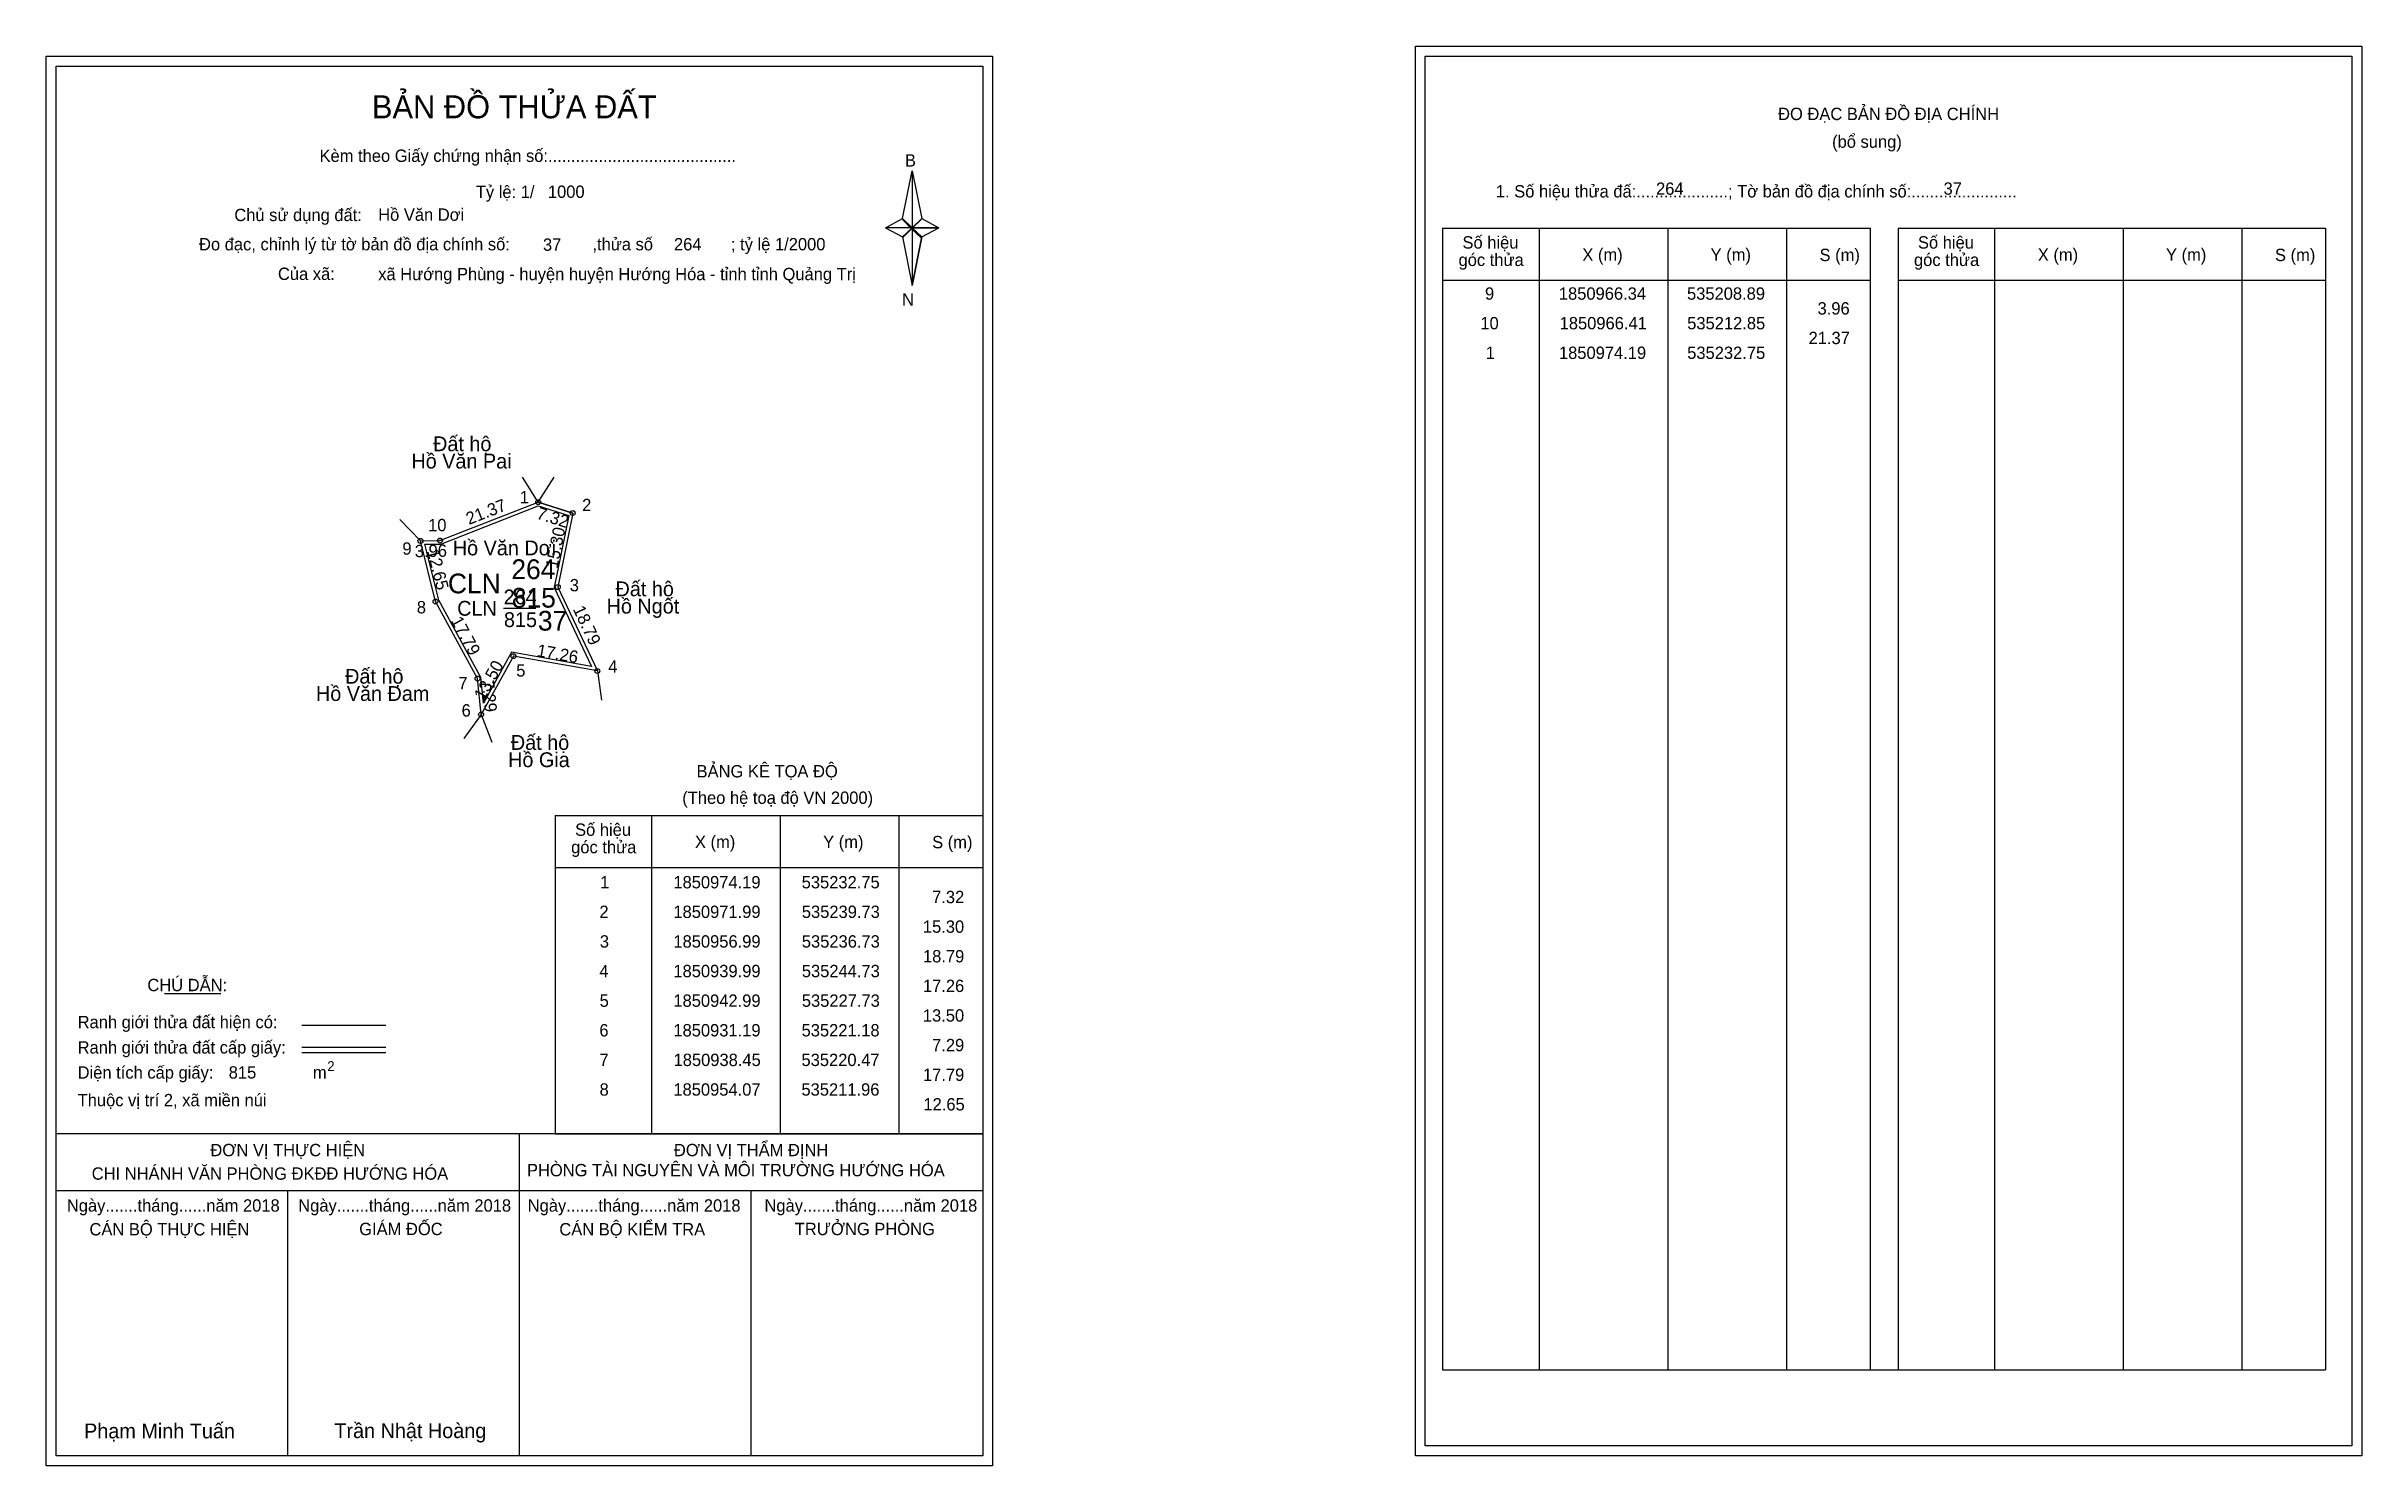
# Model space of a CAD drawing. Extents: x 535133 to 535602, y 1850779 to 1851067.
import ezdxf

# ---------------------------------------------------------------- set-up
doc = ezdxf.new("R2010")
doc.units = 0
for name, color, linetype in [('Level 1', 7, 'Continuous'), ('Level 10', 7, 'Continuous'), ('Level 11', 7, 'Continuous'), ('Level 13', 7, 'Continuous'), ('Level 2', 7, 'Continuous'), ('Level 27', 7, 'Continuous'), ('Level 3', 7, 'Continuous'), ('Level 36', 7, 'Continuous'), ('Level 4', 7, 'Continuous'), ('Level 49', 7, 'Continuous'), ('Level 5', 7, 'Continuous'), ('Level 53', 7, 'Continuous'), ('Level 55', 7, 'Continuous'), ('Level 6', 7, 'Continuous'), ('Level 63', 7, 'Continuous'), ('Level 7', 7, 'Continuous'), ('Level 9', 7, 'Continuous')]:
    doc.layers.add(name, color=color, linetype=linetype)

msp = doc.modelspace()

# ---------------------------------------------------------------- linework, layer by layer
at = {"layer": 'Level 1'}
for p, q in [((535135.11, 1851062.55), (535135.11, 1851062.55)), ((535412.43, 1851064.55), (535412.43, 1851064.55)), ((535306.53, 1851031.67), (535308.5, 1851041.31)), ((535308.5, 1851041.31), (535308.5, 1851029.79)), ((535308.5, 1851041.31), (535310.46, 1851031.67)), ((535303.08, 1851029.79), (535306.53, 1851031.67)), ((535306.53, 1851031.67), (535308.5, 1851029.79)), ((535308.35, 1851029.57), (535306.53, 1851031.45)), ((535308.5, 1851029.79), (535306.53, 1851027.95)), ((535308.35, 1851029.57), (535306.53, 1851027.73)), ((535306.53, 1851027.73), (535308.35, 1851029.57)), ((535306.53, 1851027.95), (535308.5, 1851018.09)), ((535310.32, 1851031.45), (535308.35, 1851029.57)), ((535308.35, 1851029.57), (535310.32, 1851031.45)), ((535310.32, 1851027.73), (535308.35, 1851029.57)), ((535310.46, 1851031.67), (535308.5, 1851029.79)), ((535308.5, 1851029.79), (535308.5, 1851018.09)), ((535308.5, 1851029.79), (535313.91, 1851029.79)), ((535308.5, 1851029.79), (535310.46, 1851027.95)), ((535310.46, 1851027.95), (535308.5, 1851018.09)), ((535310.46, 1851027.95), (535313.91, 1851029.79)), ((535415.96, 1851029.7), (535502.56, 1851029.7)), ((535435.55, 1850798.43), (535435.55, 1851029.7)), ((535461.62, 1850798.43), (535461.62, 1851029.7)), ((535485.6, 1851029.7), (535485.6, 1850798.43)), ((535502.56, 1851029.7), (535502.56, 1850798.43)), ((535508.22, 1851029.7), (535594.82, 1851029.7)), ((535527.81, 1850798.43), (535527.81, 1851029.7)), ((535553.88, 1850798.43), (535553.88, 1851029.7)), ((535577.85, 1851029.7), (535577.85, 1850798.43)), ((535594.82, 1851029.7), (535594.82, 1850798.43)), ((535415.96, 1851019.17), (535502.56, 1851019.17)), ((535508.22, 1851019.17), (535594.82, 1851019.17)), ((535236.2, 1850910.73), (535322.8, 1850910.73)), ((535255.79, 1850846.2), (535255.79, 1850910.73)), ((535281.86, 1850846.2), (535281.86, 1850910.73)), ((535305.83, 1850910.73), (535305.83, 1850846.2)), ((535236.2, 1850900.2), (535322.8, 1850900.2)), ((535157.02, 1850874.62), (535168.43, 1850874.62)), ((535184.89, 1850868.21), (535201.9, 1850868.21)), ((535184.89, 1850863.77), (535201.9, 1850863.77)), ((535184.89, 1850862.67), (535201.9, 1850862.67)), ((535241.93, 1850846.2), (535135.1, 1850846.2)), ((535322.8, 1850846.2), (535217.96, 1850846.2)), ((535228.95, 1850780.98), (535228.95, 1850846.2)), ((535236.2, 1850846.2), (535322.8, 1850846.2)), ((535322.8, 1850834.65), (535135.1, 1850834.65)), ((535182.03, 1850780.98), (535182.03, 1850834.65)), ((535275.88, 1850780.98), (535275.88, 1850834.65)), ((535415.96, 1850798.43), (535594.82, 1850798.43)), ((535322.8, 1850780.98), (535322.8, 1850780.98)), ((535600.13, 1850782.98), (535600.13, 1850782.98))]:
    msp.add_line(p, q, dxfattribs=at)
for points in [[(535306.53, 1851031.67), (535308.5, 1851041.31), (535308.5, 1851029.79)], [(535303.08, 1851029.79), (535306.53, 1851027.95), (535308.5, 1851029.79)], [(535308.5, 1851029.79), (535310.46, 1851031.67), (535313.91, 1851029.79)], [(535308.5, 1851029.79), (535308.5, 1851018.09), (535310.46, 1851027.95)]]:
    msp.add_lwpolyline(points, close=True, dxfattribs=at)
at = {"layer": 'Level 10'}
msp.add_line((535239.73, 1850971.99), (535232.75, 1850974.19), dxfattribs=at)
for points in [[(535208.89, 1850966.34), (535212.85, 1850966.41), (535232.75, 1850974.19), (535239.73, 1850971.99), (535236.73, 1850956.99), (535244.73, 1850939.99), (535227.73, 1850942.99), (535221.18, 1850931.19), (535220.47, 1850938.45), (535211.96, 1850954.07)], [(535209.78, 1850965.66), (535212.99, 1850965.71), (535232.77, 1850973.45), (535238.92, 1850971.51), (535236, 1850956.9), (535243.52, 1850940.91), (535227.36, 1850943.77), (535221.66, 1850933.49), (535221.15, 1850938.66), (535212.62, 1850954.33)]]:
    msp.add_lwpolyline(points, close=True, dxfattribs=at)
at = {"layer": 'Level 11'}
for centre in [(535232.75, 1850974.19), (535239.73, 1850971.99), (535208.89, 1850966.34), (535208.89, 1850966.34), (535212.85, 1850966.41), (535236.73, 1850956.99), (535211.96, 1850954.07), (535227.73, 1850942.99), (535220.47, 1850938.45), (535244.73, 1850939.99), (535221.18, 1850931.19)]:
    msp.add_circle(centre, 0.5, dxfattribs=at)
at = {"layer": 'Level 27'}
for p, q in [((535232.75, 1850974.19), (535229.59, 1850979.29)), ((535232.75, 1850974.19), (535235.97, 1850979.25)), ((535208.89, 1850966.34), (535204.75, 1850970.68)), ((535244.73, 1850939.99), (535245.54, 1850934.05)), ((535221.18, 1850931.19), (535217.71, 1850926.3)), ((535221.18, 1850931.19), (535223.36, 1850925.6))]:
    msp.add_line(p, q, dxfattribs=at)
at = {"layer": 'Level 3'}
for p, q in [((535415.96, 1851029.7), (535415.96, 1850798.43)), ((535508.22, 1851029.7), (535508.22, 1850798.43)), ((535236.2, 1850910.73), (535236.2, 1850846.2))]:
    msp.add_line(p, q, dxfattribs=at)
at = {"layer": 'Level 63'}
for points in [[(535410.43, 1851066.55), (535602.13, 1851066.55), (535602.13, 1850780.98), (535410.43, 1850780.98)], [(535133.1, 1851064.55), (535324.8, 1851064.55), (535324.8, 1850778.98), (535133.1, 1850778.98)], [(535135.1, 1851062.55), (535322.8, 1851062.55), (535322.8, 1850780.98), (535135.1, 1850780.98)], [(535412.43, 1851064.55), (535600.13, 1851064.55), (535600.13, 1850782.98), (535412.43, 1850782.98)]]:
    msp.add_lwpolyline(points, close=True, dxfattribs=at)
at = {"layer": 'Level 9'}
msp.add_line((535225.73, 1850952.69), (535232.24, 1850952.69), dxfattribs=at)

# ---------------------------------------------------------------- texts
at = {"layer": 'Level 1'}
for s, height, p in [('BẢN ĐỒ THỬA ĐẤT', 4.6657, (535199.07, 1851051.96)), ('ĐO ĐẠC BẢN ĐỒ ĐỊA CHÍNH', 2.5, (535483.91, 1851051.61)), ('(bổ sung)', 2.5, (535494.85, 1851045.99)), ('Kèm theo Giấy chứng nhận số:.........................................', 2.5, (535188.45, 1851043.13)), ('B', 2.5, (535307.04, 1851042.19)), ('1. Số hiệu thửa đấ:....................; Tờ bản đồ địa chính số:.......................', 2.5, (535426.74, 1851035.93)), ('Chủ sử dụng đất:', 2.5, (535171.19, 1851031.14)), ('Đo đạc, chỉnh lý từ tờ bản đồ địa chính số:                  ,thửa số                 ; tỷ lệ 1/2000', 2.5, (535164.04, 1851025.21)), ('Số hiệu', 2.5, (535419.98, 1851025.57)), ('Số hiệu', 2.5, (535512.24, 1851025.57)), ('góc thửa', 2.5, (535419.18, 1851022.04)), ('X (m)', 2.5, (535444.26, 1851023.09)), ('Y (m)', 2.5, (535470.24, 1851023.09)), ('S (m)', 2.5, (535492.31, 1851023.04)), ('góc thửa', 2.5, (535511.44, 1851022.04)), ('X (m)', 2.5, (535536.52, 1851023.09)), ('Y (m)', 2.5, (535562.49, 1851023.09)), ('S (m)', 2.5, (535584.57, 1851023.04)), ('Của xã:', 2.5, (535180.03, 1851019.21)), ('N', 2.5, (535306.44, 1851014.02)), ('BẢNG KÊ TỌA ĐỘ', 2.5, (535264.83, 1850918.43)), ('(Theo hệ toạ độ VN 2000)', 2.5, (535261.93, 1850913.07)), ('góc thửa', 2.5, (535239.42, 1850903.06)), ('Số hiệu', 2.5, (535240.22, 1850906.59)), ('X (m)', 2.5, (535264.5, 1850904.12)), ('Y (m)', 2.5, (535290.47, 1850904.12)), ('S (m)', 2.5, (535312.55, 1850904.07)), ('CHÚ DẪN:', 2.5, (535153.58, 1850875.12)), ('Ranh giới thửa đất hiện có:', 2.5, (535139.45, 1850867.62)), ('Ranh giới thửa đất cấp giấy:', 2.5, (535139.45, 1850862.48)), ('Diện tích cấp giấy:', 2.5, (535139.45, 1850857.4)), ('m', 2.5, (535187.11, 1850857.42)), ('2', 2, (535190.01, 1850858.93)), ('Thuộc vị trí 2, xã miền núi', 2.5, (535139.45, 1850851.8)), ('ĐƠN VỊ THỰC HIỆN', 2.5, (535166.34, 1850841.68)), ('ĐƠN VỊ THẨM ĐỊNH', 2.5, (535260.24, 1850841.68)), ('CHI NHÁNH VĂN PHÒNG ĐKĐĐ HƯỚNG HÓA', 2.5, (535142.3, 1850836.92)), ('PHÒNG TÀI NGUYÊN VÀ MÔI TRƯỜNG HƯỚNG HÓA', 2.5, (535230.47, 1850837.61)), ('Ngày.......tháng......năm 2018', 2.5, (535137.27, 1850830.45)), ('Ngày.......tháng......năm 2018', 2.5, (535184.14, 1850830.45)), ('Ngày.......tháng......năm 2018', 2.5, (535230.62, 1850830.45)), ('Ngày.......tháng......năm 2018', 2.5, (535278.58, 1850830.45)), ('CÁN BỘ THỰC HIỆN', 2.5, (535141.85, 1850825.63)), ('GIÁM ĐỐC', 2.5, (535196.49, 1850825.69)), ('CÁN BỘ KIỂM TRA', 2.5, (535237.03, 1850825.63)), ('TRƯỞNG PHÒNG', 2.5, (535284.72, 1850825.69)), ('Phạm Minh Tuấn', 3, (535140.76, 1850784.52)), ('Trần Nhật Hoàng', 3, (535191.46, 1850784.57))]:
    msp.add_text(s, height=height, dxfattribs=at).set_placement(p)
at = {"layer": 'Level 11'}
msp.add_text('Tỷ lệ: 1/', height=2.5, dxfattribs=at).set_placement((535220.11, 1851035.82))
at = {"layer": 'Level 13'}
for s, p in [('CLN', (535216.34, 1850951.19)), ('264', (535225.74, 1850953.49)), ('815', (535225.81, 1850948.89))]:
    msp.add_text(s, height=3, dxfattribs=at).set_placement(p)
at = {"layer": 'Level 2'}
msp.add_text('Hồ Văn Dơi', height=3, dxfattribs=at).set_placement((535215.45, 1850963.42))
at = {"layer": 'Level 3'}
msp.add_text('CLN ', height=4, dxfattribs=at).set_placement((535214.46, 1850955.72))
at = {"layer": 'Level 36'}
for s, p in [('Đất hộ', (535211.45, 1850984.52)), ('Hồ Văn Pai', (535207.06, 1850981.02)), ('Đất hộ', (535248.41, 1850955.13)), ('Hồ Ngốt', (535246.6, 1850951.63)), ('Đất hộ', (535193.64, 1850937.42)), ('Hồ Văn Đam', (535187.73, 1850933.92)), ('Đất hộ', (535227.21, 1850924.01)), ('Hồ Gia', (535226.65, 1850920.51))]:
    msp.add_text(s, height=3, dxfattribs=at).set_placement(p)
at = {"layer": 'Level 4'}
msp.add_text('264', height=4, dxfattribs=at).set_placement((535227.31, 1850958.61))
at = {"layer": 'Level 49'}
for s, rotation, p in [('21.37', 21.3533, (535218.72, 1850969.56)), ('7.32', 342.5059, (535232.24, 1850970.89)), ('15.30', 78.6901, (535236.64, 1850960.64)), ('3.96', 1.0127, (535207.77, 1850963.02)), ('12.65', 284.0472, (535210.22, 1850964.31)), ('18.79', 295.2011, (535239.72, 1850952.52)), ('17.79', 298.5822, (535214.97, 1850950.22)), ('17.26', 349.992, (535232.35, 1850942.99)), ('13.50', 60.966, (535221.77, 1850933.9)), ('7.29', 275.5855, (535221.31, 1850938.04))]:
    msp.add_text(s, height=2.5, rotation=rotation, dxfattribs=at).set_placement(p)
at = {"layer": 'Level 5'}
msp.add_text('815', height=4, dxfattribs=at).set_placement((535227.4, 1850952.83))
at = {"layer": 'Level 53'}
for s, p in [('9', (535424.54, 1851015.21)), ('1850966.34', (535439.5, 1851015.21)), ('535208.89', (535465.46, 1851015.21)), ('3.96', (535491.91, 1851012.21)), ('10', (535423.6, 1851009.21)), ('1850966.41', (535439.66, 1851009.21)), ('535212.85', (535465.5, 1851009.21)), ('21.37', (535490.09, 1851006.21)), ('1', (535424.68, 1851003.21)), ('1850974.19', (535439.52, 1851003.21)), ('535232.75', (535465.5, 1851003.21)), ('1', (535245.3, 1850895.95)), ('1850974.19', (535260.13, 1850895.95)), ('535232.75', (535286.12, 1850895.95)), ('2', (535245.15, 1850889.95)), ('1850971.99', (535260.13, 1850889.95)), ('535239.73', (535286.15, 1850889.95)), ('7.32', (535312.54, 1850892.95)), ('15.30', (535310.67, 1850886.95)), ('3', (535245.23, 1850883.95)), ('1850956.99', (535260.13, 1850883.95)), ('535236.73', (535286.15, 1850883.95)), ('18.79', (535310.69, 1850880.95)), ('4', (535245.14, 1850877.95)), ('1850939.99', (535260.13, 1850877.95)), ('535244.73', (535286.15, 1850877.95)), ('17.26', (535310.68, 1850874.95)), ('5', (535245.19, 1850871.95)), ('1850942.99', (535260.13, 1850871.95)), ('535227.73', (535286.15, 1850871.95)), ('6', (535245.14, 1850865.95)), ('1850931.19', (535260.13, 1850865.95)), ('535221.18', (535286.1, 1850865.95)), ('13.50', (535310.67, 1850868.95)), ('7.29', (535312.54, 1850862.95)), ('7', (535245.15, 1850859.95)), ('1850938.45', (535260.17, 1850859.95)), ('535220.47', (535286.08, 1850859.95)), ('17.79', (535310.69, 1850856.95)), ('8', (535245.18, 1850853.95)), ('1850954.07', (535260.13, 1850853.95)), ('535211.96', (535286.07, 1850853.95)), ('12.65', (535310.78, 1850850.95))]:
    msp.add_text(s, height=2.5, dxfattribs=at).set_placement(p)
at = {"layer": 'Level 55'}
for s, height, p in [('1', 0.4, (535232.64, 1850974.19)), ('10', 0.11, (535232.67, 1850974.08)), ('10', 0.11, (535232.67, 1850974.08)), ('0', 0.11, (535232.71, 1850974.08)), ('0', 0.11, (535232.71, 1850974.08)), ('2', 0.4, (535239.59, 1850971.99)), ('10', 0.11, (535239.65, 1850971.88)), ('10', 0.11, (535239.65, 1850971.88)), ('9', 0.4, (535208.75, 1850966.34)), ('10', 0.4, (535212.57, 1850966.41)), ('0', 0.11, (535212.81, 1850966.3)), ('0', 0.11, (535212.81, 1850966.3)), ('263', 0.11, (535208.77, 1850966.23)), ('0', 0.11, (535208.85, 1850966.23)), ('0', 0.11, (535208.85, 1850966.23)), ('3', 0.4, (535236.61, 1850956.99)), ('8', 0.4, (535211.83, 1850954.07)), ('263', 0.11, (535211.84, 1850953.96)), ('10', 0.11, (535236.65, 1850956.88)), ('10', 0.11, (535236.65, 1850956.88)), ('5', 0.4, (535227.6, 1850942.99)), ('22', 0.11, (535227.65, 1850942.88)), ('7', 0.4, (535220.34, 1850938.45)), ('263', 0.11, (535220.35, 1850938.34)), ('4', 0.4, (535244.59, 1850939.99)), ('10', 0.11, (535244.65, 1850939.88)), ('22', 0.11, (535244.65, 1850939.88)), ('10', 0.11, (535244.65, 1850939.88)), ('6', 0.4, (535221.04, 1850931.19)), ('263', 0.11, (535221.06, 1850931.08)), ('22', 0.11, (535221.1, 1850931.08))]:
    msp.add_text(s, height=height, dxfattribs=at).set_placement(p)
at = {"layer": 'Level 6'}
for s, p in [('1000', (535234.71, 1851035.84)), ('264', (535459.19, 1851036.47)), ('37', (535517.43, 1851036.49)), ('Hồ Văn Dơi', (535200.33, 1851031.2)), ('37', (535233.71, 1851025.12)), ('264', (535260.25, 1851025.2)), ('xã Hướng Phùng - huyện huyện Hướng Hóa - tỉnh tỉnh Quảng Trị', (535200.34, 1851019.16)), ('815', (535170.05, 1850857.41))]:
    msp.add_text(s, height=2.5, dxfattribs=at).set_placement(p)
at = {"layer": 'Level 63'}
msp.add_text('D', height=0.01, dxfattribs=at).set_placement((535211.16, 1850957.8))
at = {"layer": 'Level 7'}
msp.add_text('37', height=4, dxfattribs=at).set_placement((535232.68, 1850948.17))
at = {"layer": 'Level 9'}
for s, p in [('1', (535229.02, 1850973.95)), ('2', (535241.64, 1850972.37)), ('10', (535210.45, 1850968.3)), ('9', (535205.24, 1850963.55)), ('3', (535239.14, 1850956.13)), ('8', (535208.16, 1850951.66)), ('7', (535216.57, 1850936.26)), ('5', (535228.3, 1850938.85)), ('4', (535246.94, 1850939.65)), ('6', (535217.23, 1850930.76))]:
    msp.add_text(s, height=2.5, dxfattribs=at).set_placement(p)

doc.saveas('drawing.dxf')
